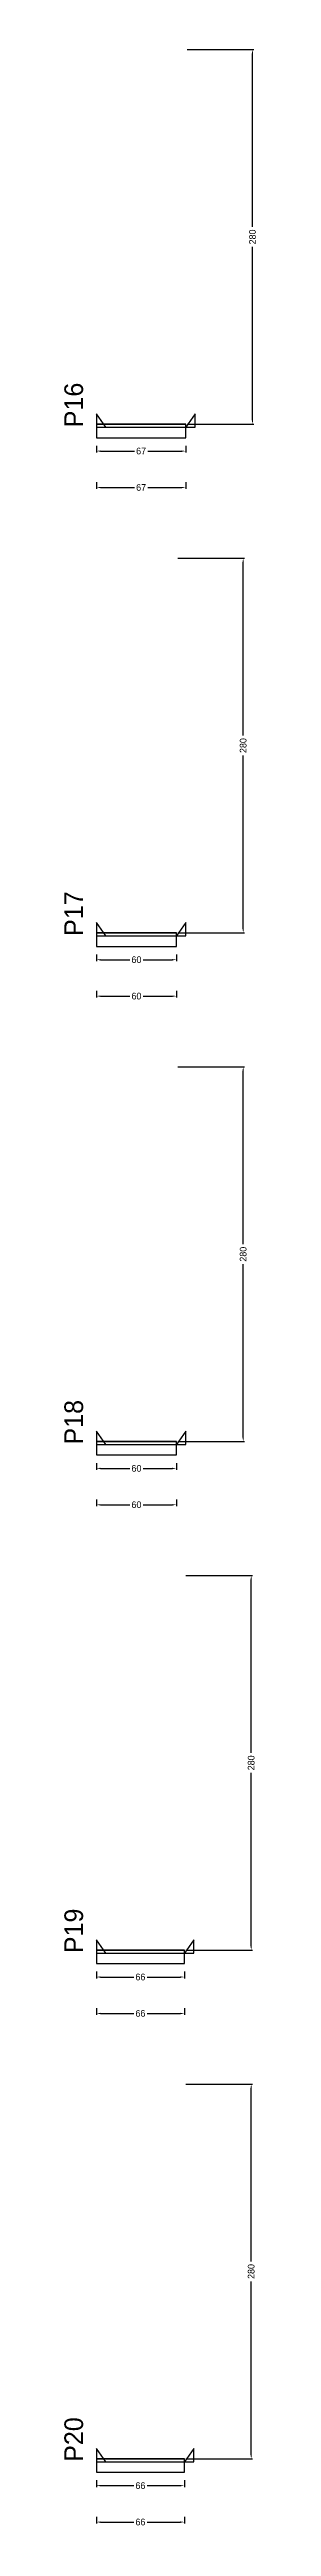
# Model space of a CAD drawing. Header units: centimetres. Extents: x -13000 to 4121, y -7606 to 8720.
# Drawn here: x 3976 to 4120, y -7268 to -5418 of the extents above; entities that cross this region are included whole.
import ezdxf

# ---------------------------------------------------------------- set-up
doc = ezdxf.new("R2010")
doc.units = ezdxf.units.CM
for name, color, linetype in [('NOMENCLATURA', 7, 'Continuous'), ('SARR_2.2x10', 60, 'Continuous'), ('SARR_2.2x7', 40, 'Continuous')]:
    doc.layers.add(name, color=color, linetype=linetype)
doc.dimstyles.new('PAINEL-NOVA', dxfattribs={"dimtxt": 5, "dimasz": 3, "dimexe": 1, "dimexo": 1, "dimgap": 1, "dimtad": 1, "dimcen": 2.5, "dimazin": 3, "dimtfac": 1, "dimtmove": 0, "dimatfit": 3})

# ---------------------------------------------------------------- blocks, each defined once
blk = doc.blocks.new('_CLOSEDFILLED')
at = {"color": 0, "linetype": 'BYBLOCK'}
blk.add_solid([(-1, 0.16), (0, 0), (-1, -0.16)], dxfattribs=at)
blk = doc.blocks.new('*D411')
for p, q in [((4000, -5713.8), (4000, -5718.8)), ((4003, -5717.8), (4028.5, -5717.8)), ((4038.5, -5717.8), (4064, -5717.8)), ((4067, -5713.8), (4067, -5718.8))]:
    blk.add_line(p, q)
at = {"layer": 'Defpoints'}
for p in [(4000, -5712.8), (4000, -5717.8), (4067, -5712.8)]:
    blk.add_point(p, dxfattribs=at)
at = {"layer": 'SARR_2.2x10', "xscale": 3, "yscale": 3, "rotation": 180}
blk.add_blockref('_CLOSEDFILLED', (4000, -5717.8), dxfattribs=at)
at = {"layer": 'SARR_2.2x10', "xscale": 3, "yscale": 3}
blk.add_blockref('_CLOSEDFILLED', (4067, -5717.8), dxfattribs=at)
at = {"layer": 'SARR_2.2x10', "insert": (4033.5, -5717.8), "char_height": 5, "attachment_point": 5}
blk.add_mtext('67', dxfattribs=at)
blk = doc.blocks.new('*D412')
for p, q in [((4068, -5417.8), (4118, -5417.8)), ((4117, -5550.3), (4117, -5420.8)), ((4117, -5694.8), (4117, -5565.3)), ((4068, -5697.8), (4118, -5697.8))]:
    blk.add_line(p, q)
at = {"layer": 'Defpoints'}
for p in [(4067, -5417.8), (4067, -5697.8), (4117, -5697.8)]:
    blk.add_point(p, dxfattribs=at)
at = {"layer": 'SARR_2.2x10', "xscale": 3, "yscale": 3}
for p, rotation in [((4117, -5417.8), 90), ((4117, -5697.8), 270)]:
    blk.add_blockref('_CLOSEDFILLED', p, dxfattribs=dict(at, rotation=rotation))
at = {"layer": 'SARR_2.2x10', "insert": (4117, -5557.8), "char_height": 5, "attachment_point": 5, "rotation": 90}
blk.add_mtext('280', dxfattribs=at)
blk = doc.blocks.new('*D413')
for p, q in [((4068, -5417.8), (4118, -5417.8)), ((4117, -5550.3), (4117, -5420.8)), ((4117, -5694.8), (4117, -5565.3)), ((4068, -5697.8), (4118, -5697.8))]:
    blk.add_line(p, q)
at = {"layer": 'Defpoints'}
for p in [(4067, -5417.8), (4067, -5697.8), (4117, -5697.8)]:
    blk.add_point(p, dxfattribs=at)
at = {"layer": 'SARR_2.2x10', "xscale": 3, "yscale": 3}
for p, rotation in [((4117, -5417.8), 90), ((4117, -5697.8), 270)]:
    blk.add_blockref('_CLOSEDFILLED', p, dxfattribs=dict(at, rotation=rotation))
at = {"layer": 'SARR_2.2x10', "insert": (4117, -5557.8), "char_height": 5, "attachment_point": 5, "rotation": 90}
blk.add_mtext('280', dxfattribs=at)
blk = doc.blocks.new('*D414')
for p, q in [((4068, -5417.8), (4118, -5417.8)), ((4117, -5550.3), (4117, -5420.8)), ((4117, -5694.8), (4117, -5565.3)), ((4068, -5697.8), (4118, -5697.8))]:
    blk.add_line(p, q)
at = {"layer": 'Defpoints'}
for p in [(4067, -5417.8), (4067, -5697.8), (4117, -5697.8)]:
    blk.add_point(p, dxfattribs=at)
at = {"layer": 'SARR_2.2x10', "xscale": 3, "yscale": 3}
for p, rotation in [((4117, -5417.8), 90), ((4117, -5697.8), 270)]:
    blk.add_blockref('_CLOSEDFILLED', p, dxfattribs=dict(at, rotation=rotation))
at = {"layer": 'SARR_2.2x10', "insert": (4117, -5557.8), "char_height": 5, "attachment_point": 5, "rotation": 90}
blk.add_mtext('280', dxfattribs=at)
blk = doc.blocks.new('*D415')
for p, q in [((4068, -5417.8), (4118, -5417.8)), ((4117, -5550.3), (4117, -5420.8)), ((4117, -5694.8), (4117, -5565.3)), ((4068, -5697.8), (4118, -5697.8))]:
    blk.add_line(p, q)
at = {"layer": 'Defpoints'}
for p in [(4067, -5417.8), (4067, -5697.8), (4117, -5697.8)]:
    blk.add_point(p, dxfattribs=at)
at = {"layer": 'SARR_2.2x10', "xscale": 3, "yscale": 3}
for p, rotation in [((4117, -5417.8), 90), ((4117, -5697.8), 270)]:
    blk.add_blockref('_CLOSEDFILLED', p, dxfattribs=dict(at, rotation=rotation))
at = {"layer": 'SARR_2.2x10', "insert": (4117, -5557.8), "char_height": 5, "attachment_point": 5, "rotation": 90}
blk.add_mtext('280', dxfattribs=at)
blk = doc.blocks.new('*D416')
for p, q in [((4000, -5741), (4000, -5746)), ((4003, -5745), (4028.5, -5745)), ((4038.5, -5745), (4064, -5745)), ((4067, -5741), (4067, -5746))]:
    blk.add_line(p, q)
at = {"layer": 'Defpoints'}
for p in [(4000, -5740), (4000, -5745), (4067, -5740)]:
    blk.add_point(p, dxfattribs=at)
at = {"layer": 'SARR_2.2x10', "xscale": 3, "yscale": 3, "rotation": 180}
blk.add_blockref('_CLOSEDFILLED', (4000, -5745), dxfattribs=at)
at = {"layer": 'SARR_2.2x10', "xscale": 3, "yscale": 3}
blk.add_blockref('_CLOSEDFILLED', (4067, -5745), dxfattribs=at)
at = {"layer": 'SARR_2.2x10', "insert": (4033.5, -5745), "char_height": 5, "attachment_point": 5}
blk.add_mtext('67', dxfattribs=at)
blk = doc.blocks.new('GRA-E')
at = {"layer": 'SARR_2.2x7'}
blk.add_lwpolyline([(0, 0), (7, 0), (0, 10)], close=True, dxfattribs=at)
blk = doc.blocks.new('GRA-D')
at = {"layer": 'SARR_2.2x7'}
blk.add_lwpolyline([(0, 0), (7, 0), (7, 10)], close=True, dxfattribs=at)
blk = doc.blocks.new('*D437')
for p, q in [((4000, -6093.8), (4000, -6098.8)), ((4003, -6097.8), (4025, -6097.8)), ((4035, -6097.8), (4057, -6097.8)), ((4060, -6093.8), (4060, -6098.8))]:
    blk.add_line(p, q)
at = {"layer": 'Defpoints'}
for p in [(4000, -6092.8), (4000, -6097.8), (4060, -6092.8)]:
    blk.add_point(p, dxfattribs=at)
at = {"layer": 'SARR_2.2x10', "xscale": 3, "yscale": 3, "rotation": 180}
blk.add_blockref('_CLOSEDFILLED', (4000, -6097.8), dxfattribs=at)
at = {"layer": 'SARR_2.2x10', "xscale": 3, "yscale": 3}
blk.add_blockref('_CLOSEDFILLED', (4060, -6097.8), dxfattribs=at)
at = {"layer": 'SARR_2.2x10', "insert": (4030, -6097.8), "char_height": 5, "attachment_point": 5}
blk.add_mtext('60', dxfattribs=at)
blk = doc.blocks.new('*D438')
for p, q in [((4061, -5797.8), (4111, -5797.8)), ((4110, -5930.3), (4110, -5800.8)), ((4110, -6074.8), (4110, -5945.3)), ((4061, -6077.8), (4111, -6077.8))]:
    blk.add_line(p, q)
at = {"layer": 'Defpoints'}
for p in [(4060, -5797.8), (4060, -6077.8), (4110, -6077.8)]:
    blk.add_point(p, dxfattribs=at)
at = {"layer": 'SARR_2.2x10', "xscale": 3, "yscale": 3}
for p, rotation in [((4110, -5797.8), 90), ((4110, -6077.8), 270)]:
    blk.add_blockref('_CLOSEDFILLED', p, dxfattribs=dict(at, rotation=rotation))
at = {"layer": 'SARR_2.2x10', "insert": (4110, -5937.8), "char_height": 5, "attachment_point": 5, "rotation": 90}
blk.add_mtext('280', dxfattribs=at)
blk = doc.blocks.new('*D439')
for p, q in [((4061, -5797.8), (4111, -5797.8)), ((4110, -5930.3), (4110, -5800.8)), ((4110, -6074.8), (4110, -5945.3)), ((4061, -6077.8), (4111, -6077.8))]:
    blk.add_line(p, q)
at = {"layer": 'Defpoints'}
for p in [(4060, -5797.8), (4060, -6077.8), (4110, -6077.8)]:
    blk.add_point(p, dxfattribs=at)
at = {"layer": 'SARR_2.2x10', "xscale": 3, "yscale": 3}
for p, rotation in [((4110, -5797.8), 90), ((4110, -6077.8), 270)]:
    blk.add_blockref('_CLOSEDFILLED', p, dxfattribs=dict(at, rotation=rotation))
at = {"layer": 'SARR_2.2x10', "insert": (4110, -5937.8), "char_height": 5, "attachment_point": 5, "rotation": 90}
blk.add_mtext('280', dxfattribs=at)
blk = doc.blocks.new('*D440')
for p, q in [((4061, -5797.8), (4111, -5797.8)), ((4110, -5930.3), (4110, -5800.8)), ((4110, -6074.8), (4110, -5945.3)), ((4061, -6077.8), (4111, -6077.8))]:
    blk.add_line(p, q)
at = {"layer": 'Defpoints'}
for p in [(4060, -5797.8), (4060, -6077.8), (4110, -6077.8)]:
    blk.add_point(p, dxfattribs=at)
at = {"layer": 'SARR_2.2x10', "xscale": 3, "yscale": 3}
for p, rotation in [((4110, -5797.8), 90), ((4110, -6077.8), 270)]:
    blk.add_blockref('_CLOSEDFILLED', p, dxfattribs=dict(at, rotation=rotation))
at = {"layer": 'SARR_2.2x10', "insert": (4110, -5937.8), "char_height": 5, "attachment_point": 5, "rotation": 90}
blk.add_mtext('280', dxfattribs=at)
blk = doc.blocks.new('*D441')
for p, q in [((4061, -5797.8), (4111, -5797.8)), ((4110, -5930.3), (4110, -5800.8)), ((4110, -6074.8), (4110, -5945.3)), ((4061, -6077.8), (4111, -6077.8))]:
    blk.add_line(p, q)
at = {"layer": 'Defpoints'}
for p in [(4060, -5797.8), (4060, -6077.8), (4110, -6077.8)]:
    blk.add_point(p, dxfattribs=at)
at = {"layer": 'SARR_2.2x10', "xscale": 3, "yscale": 3}
for p, rotation in [((4110, -5797.8), 90), ((4110, -6077.8), 270)]:
    blk.add_blockref('_CLOSEDFILLED', p, dxfattribs=dict(at, rotation=rotation))
at = {"layer": 'SARR_2.2x10', "insert": (4110, -5937.8), "char_height": 5, "attachment_point": 5, "rotation": 90}
blk.add_mtext('280', dxfattribs=at)
blk = doc.blocks.new('*D442')
for p, q in [((4000, -6121), (4000, -6126)), ((4003, -6125), (4025, -6125)), ((4035, -6125), (4057, -6125)), ((4060, -6121), (4060, -6126))]:
    blk.add_line(p, q)
at = {"layer": 'Defpoints'}
for p in [(4000, -6120), (4000, -6125), (4060, -6120)]:
    blk.add_point(p, dxfattribs=at)
at = {"layer": 'SARR_2.2x10', "xscale": 3, "yscale": 3, "rotation": 180}
blk.add_blockref('_CLOSEDFILLED', (4000, -6125), dxfattribs=at)
at = {"layer": 'SARR_2.2x10', "xscale": 3, "yscale": 3}
blk.add_blockref('_CLOSEDFILLED', (4060, -6125), dxfattribs=at)
at = {"layer": 'SARR_2.2x10', "insert": (4030, -6125), "char_height": 5, "attachment_point": 5}
blk.add_mtext('60', dxfattribs=at)
blk = doc.blocks.new('*D463')
for p, q in [((4000, -6473.8), (4000, -6478.8)), ((4060, -6473.8), (4060, -6478.8)), ((4003, -6477.8), (4025, -6477.8)), ((4035, -6477.8), (4057, -6477.8))]:
    blk.add_line(p, q)
at = {"layer": 'Defpoints'}
for p in [(4000, -6472.8), (4060, -6472.8), (4000, -6477.8)]:
    blk.add_point(p, dxfattribs=at)
at = {"layer": 'SARR_2.2x10', "xscale": 3, "yscale": 3, "rotation": 180}
blk.add_blockref('_CLOSEDFILLED', (4000, -6477.8), dxfattribs=at)
at = {"layer": 'SARR_2.2x10', "xscale": 3, "yscale": 3}
blk.add_blockref('_CLOSEDFILLED', (4060, -6477.8), dxfattribs=at)
at = {"layer": 'SARR_2.2x10', "insert": (4030, -6477.8), "char_height": 5, "attachment_point": 5}
blk.add_mtext('60', dxfattribs=at)
blk = doc.blocks.new('*D464')
for p, q in [((4061, -6177.8), (4111, -6177.8)), ((4110, -6310.3), (4110, -6180.8)), ((4110, -6454.8), (4110, -6325.3)), ((4061, -6457.8), (4111, -6457.8))]:
    blk.add_line(p, q)
at = {"layer": 'Defpoints'}
for p in [(4060, -6177.8), (4060, -6457.8), (4110, -6457.8)]:
    blk.add_point(p, dxfattribs=at)
at = {"layer": 'SARR_2.2x10', "xscale": 3, "yscale": 3}
for p, rotation in [((4110, -6177.8), 90), ((4110, -6457.8), 270)]:
    blk.add_blockref('_CLOSEDFILLED', p, dxfattribs=dict(at, rotation=rotation))
at = {"layer": 'SARR_2.2x10', "insert": (4110, -6317.8), "char_height": 5, "attachment_point": 5, "rotation": 90}
blk.add_mtext('280', dxfattribs=at)
blk = doc.blocks.new('*D465')
for p, q in [((4061, -6177.8), (4111, -6177.8)), ((4110, -6310.3), (4110, -6180.8)), ((4110, -6454.8), (4110, -6325.3)), ((4061, -6457.8), (4111, -6457.8))]:
    blk.add_line(p, q)
at = {"layer": 'Defpoints'}
for p in [(4060, -6177.8), (4060, -6457.8), (4110, -6457.8)]:
    blk.add_point(p, dxfattribs=at)
at = {"layer": 'SARR_2.2x10', "xscale": 3, "yscale": 3}
for p, rotation in [((4110, -6177.8), 90), ((4110, -6457.8), 270)]:
    blk.add_blockref('_CLOSEDFILLED', p, dxfattribs=dict(at, rotation=rotation))
at = {"layer": 'SARR_2.2x10', "insert": (4110, -6317.8), "char_height": 5, "attachment_point": 5, "rotation": 90}
blk.add_mtext('280', dxfattribs=at)
blk = doc.blocks.new('*D466')
for p, q in [((4061, -6177.8), (4111, -6177.8)), ((4110, -6310.3), (4110, -6180.8)), ((4110, -6454.8), (4110, -6325.3)), ((4061, -6457.8), (4111, -6457.8))]:
    blk.add_line(p, q)
at = {"layer": 'Defpoints'}
for p in [(4060, -6177.8), (4060, -6457.8), (4110, -6457.8)]:
    blk.add_point(p, dxfattribs=at)
at = {"layer": 'SARR_2.2x10', "xscale": 3, "yscale": 3}
for p, rotation in [((4110, -6177.8), 90), ((4110, -6457.8), 270)]:
    blk.add_blockref('_CLOSEDFILLED', p, dxfattribs=dict(at, rotation=rotation))
at = {"layer": 'SARR_2.2x10', "insert": (4110, -6317.8), "char_height": 5, "attachment_point": 5, "rotation": 90}
blk.add_mtext('280', dxfattribs=at)
blk = doc.blocks.new('*D467')
for p, q in [((4061, -6177.8), (4111, -6177.8)), ((4110, -6310.3), (4110, -6180.8)), ((4110, -6454.8), (4110, -6325.3)), ((4061, -6457.8), (4111, -6457.8))]:
    blk.add_line(p, q)
at = {"layer": 'Defpoints'}
for p in [(4060, -6177.8), (4060, -6457.8), (4110, -6457.8)]:
    blk.add_point(p, dxfattribs=at)
at = {"layer": 'SARR_2.2x10', "xscale": 3, "yscale": 3}
for p, rotation in [((4110, -6177.8), 90), ((4110, -6457.8), 270)]:
    blk.add_blockref('_CLOSEDFILLED', p, dxfattribs=dict(at, rotation=rotation))
at = {"layer": 'SARR_2.2x10', "insert": (4110, -6317.8), "char_height": 5, "attachment_point": 5, "rotation": 90}
blk.add_mtext('280', dxfattribs=at)
blk = doc.blocks.new('*D468')
for p, q in [((4000, -6501), (4000, -6506)), ((4003, -6505), (4025, -6505)), ((4035, -6505), (4057, -6505)), ((4060, -6501), (4060, -6506))]:
    blk.add_line(p, q)
at = {"layer": 'Defpoints'}
for p in [(4000, -6500), (4000, -6505), (4060, -6500)]:
    blk.add_point(p, dxfattribs=at)
at = {"layer": 'SARR_2.2x10', "xscale": 3, "yscale": 3, "rotation": 180}
blk.add_blockref('_CLOSEDFILLED', (4000, -6505), dxfattribs=at)
at = {"layer": 'SARR_2.2x10', "xscale": 3, "yscale": 3}
blk.add_blockref('_CLOSEDFILLED', (4060, -6505), dxfattribs=at)
at = {"layer": 'SARR_2.2x10', "insert": (4030, -6505), "char_height": 5, "attachment_point": 5}
blk.add_mtext('60', dxfattribs=at)
blk = doc.blocks.new('*D489')
for p, q in [((4000, -6853.8), (4000, -6858.8)), ((4003, -6857.8), (4028, -6857.8)), ((4038, -6857.8), (4063, -6857.8)), ((4066, -6853.8), (4066, -6858.8))]:
    blk.add_line(p, q)
at = {"layer": 'Defpoints'}
for p in [(4000, -6852.8), (4000, -6857.8), (4066, -6852.8)]:
    blk.add_point(p, dxfattribs=at)
at = {"layer": 'SARR_2.2x10', "xscale": 3, "yscale": 3, "rotation": 180}
blk.add_blockref('_CLOSEDFILLED', (4000, -6857.8), dxfattribs=at)
at = {"layer": 'SARR_2.2x10', "xscale": 3, "yscale": 3}
blk.add_blockref('_CLOSEDFILLED', (4066, -6857.8), dxfattribs=at)
at = {"layer": 'SARR_2.2x10', "insert": (4033, -6857.8), "char_height": 5, "attachment_point": 5}
blk.add_mtext('66', dxfattribs=at)
blk = doc.blocks.new('*D490')
for p, q in [((4067, -6557.8), (4117, -6557.8)), ((4116, -6690.3), (4116, -6560.8)), ((4116, -6834.8), (4116, -6705.3)), ((4067, -6837.8), (4117, -6837.8))]:
    blk.add_line(p, q)
at = {"layer": 'Defpoints'}
for p in [(4066, -6557.8), (4066, -6837.8), (4116, -6837.8)]:
    blk.add_point(p, dxfattribs=at)
at = {"layer": 'SARR_2.2x10', "xscale": 3, "yscale": 3}
for p, rotation in [((4116, -6557.8), 90), ((4116, -6837.8), 270)]:
    blk.add_blockref('_CLOSEDFILLED', p, dxfattribs=dict(at, rotation=rotation))
at = {"layer": 'SARR_2.2x10', "insert": (4116, -6697.8), "char_height": 5, "attachment_point": 5, "rotation": 90}
blk.add_mtext('280', dxfattribs=at)
blk = doc.blocks.new('*D491')
for p, q in [((4067, -6557.8), (4117, -6557.8)), ((4116, -6690.3), (4116, -6560.8)), ((4116, -6834.8), (4116, -6705.3)), ((4067, -6837.8), (4117, -6837.8))]:
    blk.add_line(p, q)
at = {"layer": 'Defpoints'}
for p in [(4066, -6557.8), (4066, -6837.8), (4116, -6837.8)]:
    blk.add_point(p, dxfattribs=at)
at = {"layer": 'SARR_2.2x10', "xscale": 3, "yscale": 3}
for p, rotation in [((4116, -6557.8), 90), ((4116, -6837.8), 270)]:
    blk.add_blockref('_CLOSEDFILLED', p, dxfattribs=dict(at, rotation=rotation))
at = {"layer": 'SARR_2.2x10', "insert": (4116, -6697.8), "char_height": 5, "attachment_point": 5, "rotation": 90}
blk.add_mtext('280', dxfattribs=at)
blk = doc.blocks.new('*D492')
for p, q in [((4067, -6557.8), (4117, -6557.8)), ((4116, -6690.3), (4116, -6560.8)), ((4116, -6834.8), (4116, -6705.3)), ((4067, -6837.8), (4117, -6837.8))]:
    blk.add_line(p, q)
at = {"layer": 'Defpoints'}
for p in [(4066, -6557.8), (4066, -6837.8), (4116, -6837.8)]:
    blk.add_point(p, dxfattribs=at)
at = {"layer": 'SARR_2.2x10', "xscale": 3, "yscale": 3}
for p, rotation in [((4116, -6557.8), 90), ((4116, -6837.8), 270)]:
    blk.add_blockref('_CLOSEDFILLED', p, dxfattribs=dict(at, rotation=rotation))
at = {"layer": 'SARR_2.2x10', "insert": (4116, -6697.8), "char_height": 5, "attachment_point": 5, "rotation": 90}
blk.add_mtext('280', dxfattribs=at)
blk = doc.blocks.new('*D493')
for p, q in [((4067, -6557.8), (4117, -6557.8)), ((4116, -6690.3), (4116, -6560.8)), ((4116, -6834.8), (4116, -6705.3)), ((4067, -6837.8), (4117, -6837.8))]:
    blk.add_line(p, q)
at = {"layer": 'Defpoints'}
for p in [(4066, -6557.8), (4066, -6837.8), (4116, -6837.8)]:
    blk.add_point(p, dxfattribs=at)
at = {"layer": 'SARR_2.2x10', "xscale": 3, "yscale": 3}
for p, rotation in [((4116, -6557.8), 90), ((4116, -6837.8), 270)]:
    blk.add_blockref('_CLOSEDFILLED', p, dxfattribs=dict(at, rotation=rotation))
at = {"layer": 'SARR_2.2x10', "insert": (4116, -6697.8), "char_height": 5, "attachment_point": 5, "rotation": 90}
blk.add_mtext('280', dxfattribs=at)
blk = doc.blocks.new('*D494')
for p, q in [((4000, -6881), (4000, -6886)), ((4066, -6881), (4066, -6886)), ((4003, -6885), (4028, -6885)), ((4038, -6885), (4063, -6885))]:
    blk.add_line(p, q)
at = {"layer": 'Defpoints'}
for p in [(4000, -6880), (4066, -6880), (4000, -6885)]:
    blk.add_point(p, dxfattribs=at)
at = {"layer": 'SARR_2.2x10', "xscale": 3, "yscale": 3, "rotation": 180}
blk.add_blockref('_CLOSEDFILLED', (4000, -6885), dxfattribs=at)
at = {"layer": 'SARR_2.2x10', "xscale": 3, "yscale": 3}
blk.add_blockref('_CLOSEDFILLED', (4066, -6885), dxfattribs=at)
at = {"layer": 'SARR_2.2x10', "insert": (4033, -6885), "char_height": 5, "attachment_point": 5}
blk.add_mtext('66', dxfattribs=at)
blk = doc.blocks.new('*D515')
for p, q in [((4000, -7233.8), (4000, -7238.8)), ((4066, -7233.8), (4066, -7238.8)), ((4003, -7237.8), (4028, -7237.8)), ((4038, -7237.8), (4063, -7237.8))]:
    blk.add_line(p, q)
at = {"layer": 'Defpoints'}
for p in [(4000, -7232.8), (4066, -7232.8), (4000, -7237.8)]:
    blk.add_point(p, dxfattribs=at)
at = {"layer": 'SARR_2.2x10', "xscale": 3, "yscale": 3, "rotation": 180}
blk.add_blockref('_CLOSEDFILLED', (4000, -7237.8), dxfattribs=at)
at = {"layer": 'SARR_2.2x10', "xscale": 3, "yscale": 3}
blk.add_blockref('_CLOSEDFILLED', (4066, -7237.8), dxfattribs=at)
at = {"layer": 'SARR_2.2x10', "insert": (4033, -7237.8), "char_height": 5, "attachment_point": 5}
blk.add_mtext('66', dxfattribs=at)
blk = doc.blocks.new('*D516')
for p, q in [((4067, -6937.8), (4117, -6937.8)), ((4116, -7070.3), (4116, -6940.8)), ((4116, -7214.8), (4116, -7085.3)), ((4067, -7217.8), (4117, -7217.8))]:
    blk.add_line(p, q)
at = {"layer": 'Defpoints'}
for p in [(4066, -6937.8), (4066, -7217.8), (4116, -7217.8)]:
    blk.add_point(p, dxfattribs=at)
at = {"layer": 'SARR_2.2x10', "xscale": 3, "yscale": 3}
for p, rotation in [((4116, -6937.8), 90), ((4116, -7217.8), 270)]:
    blk.add_blockref('_CLOSEDFILLED', p, dxfattribs=dict(at, rotation=rotation))
at = {"layer": 'SARR_2.2x10', "insert": (4116, -7077.8), "char_height": 5, "attachment_point": 5, "rotation": 90}
blk.add_mtext('280', dxfattribs=at)
blk = doc.blocks.new('*D517')
for p, q in [((4067, -6937.8), (4117, -6937.8)), ((4116, -7070.3), (4116, -6940.8)), ((4116, -7214.8), (4116, -7085.3)), ((4067, -7217.8), (4117, -7217.8))]:
    blk.add_line(p, q)
at = {"layer": 'Defpoints'}
for p in [(4066, -6937.8), (4066, -7217.8), (4116, -7217.8)]:
    blk.add_point(p, dxfattribs=at)
at = {"layer": 'SARR_2.2x10', "xscale": 3, "yscale": 3}
for p, rotation in [((4116, -6937.8), 90), ((4116, -7217.8), 270)]:
    blk.add_blockref('_CLOSEDFILLED', p, dxfattribs=dict(at, rotation=rotation))
at = {"layer": 'SARR_2.2x10', "insert": (4116, -7077.8), "char_height": 5, "attachment_point": 5, "rotation": 90}
blk.add_mtext('280', dxfattribs=at)
blk = doc.blocks.new('*D518')
for p, q in [((4067, -6937.8), (4117, -6937.8)), ((4116, -7070.3), (4116, -6940.8)), ((4116, -7214.8), (4116, -7085.3)), ((4067, -7217.8), (4117, -7217.8))]:
    blk.add_line(p, q)
at = {"layer": 'Defpoints'}
for p in [(4066, -6937.8), (4066, -7217.8), (4116, -7217.8)]:
    blk.add_point(p, dxfattribs=at)
at = {"layer": 'SARR_2.2x10', "xscale": 3, "yscale": 3}
for p, rotation in [((4116, -6937.8), 90), ((4116, -7217.8), 270)]:
    blk.add_blockref('_CLOSEDFILLED', p, dxfattribs=dict(at, rotation=rotation))
at = {"layer": 'SARR_2.2x10', "insert": (4116, -7077.8), "char_height": 5, "attachment_point": 5, "rotation": 90}
blk.add_mtext('280', dxfattribs=at)
blk = doc.blocks.new('*D519')
for p, q in [((4067, -6937.8), (4117, -6937.8)), ((4116, -7070.3), (4116, -6940.8)), ((4116, -7214.8), (4116, -7085.3)), ((4067, -7217.8), (4117, -7217.8))]:
    blk.add_line(p, q)
at = {"layer": 'Defpoints'}
for p in [(4066, -6937.8), (4066, -7217.8), (4116, -7217.8)]:
    blk.add_point(p, dxfattribs=at)
at = {"layer": 'SARR_2.2x10', "xscale": 3, "yscale": 3}
for p, rotation in [((4116, -6937.8), 90), ((4116, -7217.8), 270)]:
    blk.add_blockref('_CLOSEDFILLED', p, dxfattribs=dict(at, rotation=rotation))
at = {"layer": 'SARR_2.2x10', "insert": (4116, -7077.8), "char_height": 5, "attachment_point": 5, "rotation": 90}
blk.add_mtext('280', dxfattribs=at)
blk = doc.blocks.new('*D520')
for p, q in [((4000, -7261), (4000, -7266)), ((4003, -7265), (4028, -7265)), ((4038, -7265), (4063, -7265)), ((4066, -7261), (4066, -7266))]:
    blk.add_line(p, q)
at = {"layer": 'Defpoints'}
for p in [(4000, -7260), (4000, -7265), (4066, -7260)]:
    blk.add_point(p, dxfattribs=at)
at = {"layer": 'SARR_2.2x10', "xscale": 3, "yscale": 3, "rotation": 180}
blk.add_blockref('_CLOSEDFILLED', (4000, -7265), dxfattribs=at)
at = {"layer": 'SARR_2.2x10', "xscale": 3, "yscale": 3}
blk.add_blockref('_CLOSEDFILLED', (4066, -7265), dxfattribs=at)
at = {"layer": 'SARR_2.2x10', "insert": (4033, -7265), "char_height": 5, "attachment_point": 5}
blk.add_mtext('66', dxfattribs=at)

msp = doc.modelspace()

# ---------------------------------------------------------------- linework, layer by layer
at = {"layer": 'SARR_2.2x10'}
for p, q in [((4067, -5697.8), (4000, -5697.8)), ((4000, -5697.8), (4000, -5707.8)), ((4067, -5707.8), (4067, -5697.8)), ((4000, -5707.8), (4067, -5707.8)), ((4060, -6077.8), (4000, -6077.8)), ((4000, -6077.8), (4000, -6087.8)), ((4000, -6087.8), (4060, -6087.8)), ((4060, -6087.8), (4060, -6077.8)), ((4060, -6457.8), (4000, -6457.8)), ((4000, -6457.8), (4000, -6467.8)), ((4060, -6467.8), (4060, -6457.8)), ((4000, -6467.8), (4060, -6467.8)), ((4066, -6837.8), (4000, -6837.8)), ((4000, -6837.8), (4000, -6847.8)), ((4066, -6847.8), (4066, -6837.8)), ((4000, -6847.8), (4066, -6847.8)), ((4066, -7217.8), (4000, -7217.8)), ((4000, -7217.8), (4000, -7227.8)), ((4000, -7227.8), (4066, -7227.8)), ((4066, -7227.8), (4066, -7217.8))]:
    msp.add_line(p, q, dxfattribs=at)
at = {"layer": 'SARR_2.2x7'}
for p, q in [((4067, -5697.8), (4000, -5697.8)), ((4000, -5697.8), (4000, -5700)), ((4000, -5697.8), (4007, -5697.8)), ((4000, -5697.8), (4007, -5697.8)), ((4000, -5697.8), (4007, -5697.8)), ((4000, -5697.8), (4007, -5697.8)), ((4007, -5697.8), (4067, -5697.8)), ((4007, -5697.8), (4067, -5697.8)), ((4007, -5697.8), (4067, -5697.8)), ((4007, -5697.8), (4067, -5697.8)), ((4067, -5700), (4067, -5697.8)), ((4000, -5700), (4067, -5700)), ((4060, -6077.8), (4000, -6077.8)), ((4000, -6077.8), (4000, -6080)), ((4000, -6077.8), (4007, -6077.8)), ((4000, -6077.8), (4007, -6077.8)), ((4000, -6077.8), (4007, -6077.8)), ((4000, -6077.8), (4007, -6077.8)), ((4000, -6080), (4060, -6080)), ((4007, -6077.8), (4060, -6077.8)), ((4007, -6077.8), (4060, -6077.8)), ((4007, -6077.8), (4060, -6077.8)), ((4007, -6077.8), (4060, -6077.8)), ((4060, -6080), (4060, -6077.8)), ((4060, -6457.8), (4000, -6457.8)), ((4000, -6457.8), (4000, -6460)), ((4000, -6457.8), (4007, -6457.8)), ((4000, -6457.8), (4007, -6457.8)), ((4000, -6457.8), (4007, -6457.8)), ((4000, -6457.8), (4007, -6457.8)), ((4007, -6457.8), (4060, -6457.8)), ((4007, -6457.8), (4060, -6457.8)), ((4007, -6457.8), (4060, -6457.8)), ((4007, -6457.8), (4060, -6457.8)), ((4060, -6460), (4060, -6457.8)), ((4000, -6460), (4060, -6460)), ((4066, -6837.8), (4000, -6837.8)), ((4000, -6837.8), (4000, -6840)), ((4000, -6837.8), (4007, -6837.8)), ((4000, -6837.8), (4007, -6837.8)), ((4000, -6837.8), (4007, -6837.8)), ((4000, -6837.8), (4007, -6837.8)), ((4000, -6840), (4066, -6840)), ((4007, -6837.8), (4066, -6837.8)), ((4007, -6837.8), (4066, -6837.8)), ((4007, -6837.8), (4066, -6837.8)), ((4007, -6837.8), (4066, -6837.8)), ((4066, -6840), (4066, -6837.8)), ((4066, -7217.8), (4000, -7217.8)), ((4000, -7217.8), (4000, -7220)), ((4000, -7217.8), (4007, -7217.8)), ((4000, -7217.8), (4007, -7217.8)), ((4000, -7217.8), (4007, -7217.8)), ((4000, -7217.8), (4007, -7217.8)), ((4000, -7220), (4066, -7220)), ((4007, -7217.8), (4066, -7217.8)), ((4007, -7217.8), (4066, -7217.8)), ((4007, -7217.8), (4066, -7217.8)), ((4007, -7217.8), (4066, -7217.8)), ((4066, -7220), (4066, -7217.8))]:
    msp.add_line(p, q, dxfattribs=at)

# ---------------------------------------------------------------- block references
for name, p in [('GRA-E', (4000, -5700)), ('GRA-D', (4067, -5700)), ('GRA-E', (4000, -6080)), ('GRA-D', (4060, -6080)), ('GRA-E', (4000, -6460)), ('GRA-D', (4060, -6460)), ('GRA-E', (4000, -6840)), ('GRA-D', (4066, -6840)), ('GRA-E', (4000, -7220)), ('GRA-D', (4066, -7220))]:
    msp.add_blockref(name, p, dxfattribs=at)

# ---------------------------------------------------------------- texts
at = {"layer": 'NOMENCLATURA'}
for s, p in [('P16', (3990, -5700)), ('P17', (3990, -6080)), ('P18', (3990, -6460)), ('P19', (3990, -6840)), ('P20', (3990, -7220))]:
    msp.add_text(s, height=14, rotation=90, dxfattribs=at).set_placement(p)

# ---------------------------------------------------------------- dimensions: what is measured, and where the dimension line sits
at = {"layer": 'SARR_2.2x10'}
for base, p1, p2, picture, middle in [((4117, -5697.8), (4067, -5697.8), (4067, -5417.8), '*D412', (4117, -5557.8)), ((4117, -5697.8), (4067, -5697.8), (4067, -5417.8), '*D413', (4117, -5557.8)), ((4117, -5697.8), (4067, -5697.8), (4067, -5417.8), '*D414', (4117, -5557.8)), ((4117, -5697.8), (4067, -5697.8), (4067, -5417.8), '*D415', (4117, -5557.8)), ((4110, -6077.8), (4060, -6077.8), (4060, -5797.8), '*D438', (4110, -5937.8)), ((4110, -6077.8), (4060, -6077.8), (4060, -5797.8), '*D439', (4110, -5937.8)), ((4110, -6077.8), (4060, -6077.8), (4060, -5797.8), '*D440', (4110, -5937.8)), ((4110, -6077.8), (4060, -6077.8), (4060, -5797.8), '*D441', (4110, -5937.8)), ((4110, -6457.8), (4060, -6457.8), (4060, -6177.8), '*D464', (4110, -6317.8)), ((4110, -6457.8), (4060, -6457.8), (4060, -6177.8), '*D465', (4110, -6317.8)), ((4110, -6457.8), (4060, -6457.8), (4060, -6177.8), '*D466', (4110, -6317.8)), ((4110, -6457.8), (4060, -6457.8), (4060, -6177.8), '*D467', (4110, -6317.8)), ((4116, -6837.8), (4066, -6837.8), (4066, -6557.8), '*D490', (4116, -6697.8)), ((4116, -6837.8), (4066, -6837.8), (4066, -6557.8), '*D491', (4116, -6697.8)), ((4116, -6837.8), (4066, -6837.8), (4066, -6557.8), '*D492', (4116, -6697.8)), ((4116, -6837.8), (4066, -6837.8), (4066, -6557.8), '*D493', (4116, -6697.8)), ((4116, -7217.8), (4066, -7217.8), (4066, -6937.8), '*D516', (4116, -7077.8)), ((4116, -7217.8), (4066, -7217.8), (4066, -6937.8), '*D517', (4116, -7077.8)), ((4116, -7217.8), (4066, -7217.8), (4066, -6937.8), '*D518', (4116, -7077.8)), ((4116, -7217.8), (4066, -7217.8), (4066, -6937.8), '*D519', (4116, -7077.8))]:
    dim = msp.add_linear_dim(base=base, p1=p1, p2=p2, angle=90, dimstyle='PAINEL-NOVA', dxfattribs=at)
    dim.commit()
    dim.dimension.update_dxf_attribs({"geometry": picture, "text_midpoint": middle})
for base, p1, p2, picture, middle in [((4000, -5717.8), (4000, -5712.8), (4067, -5712.8), '*D411', (4033.5, -5717.8)), ((4000, -5745), (4000, -5740), (4067, -5740), '*D416', (4033.5, -5745)), ((4000, -6097.8), (4000, -6092.8), (4060, -6092.8), '*D437', (4030, -6097.8)), ((4000, -6125), (4000, -6120), (4060, -6120), '*D442', (4030, -6125)), ((4000, -6477.8), (4000, -6472.8), (4060, -6472.8), '*D463', (4030, -6477.8)), ((4000, -6505), (4000, -6500), (4060, -6500), '*D468', (4030, -6505)), ((4000, -6857.8), (4000, -6852.8), (4066, -6852.8), '*D489', (4033, -6857.8)), ((4000, -6885), (4000, -6880), (4066, -6880), '*D494', (4033, -6885)), ((4000, -7237.8), (4000, -7232.8), (4066, -7232.8), '*D515', (4033, -7237.8)), ((4000, -7265), (4000, -7260), (4066, -7260), '*D520', (4033, -7265))]:
    dim = msp.add_linear_dim(base=base, p1=p1, p2=p2, dimstyle='PAINEL-NOVA', dxfattribs=at)
    dim.commit()
    dim.dimension.update_dxf_attribs({"geometry": picture, "text_midpoint": middle})

doc.saveas('drawing.dxf')
